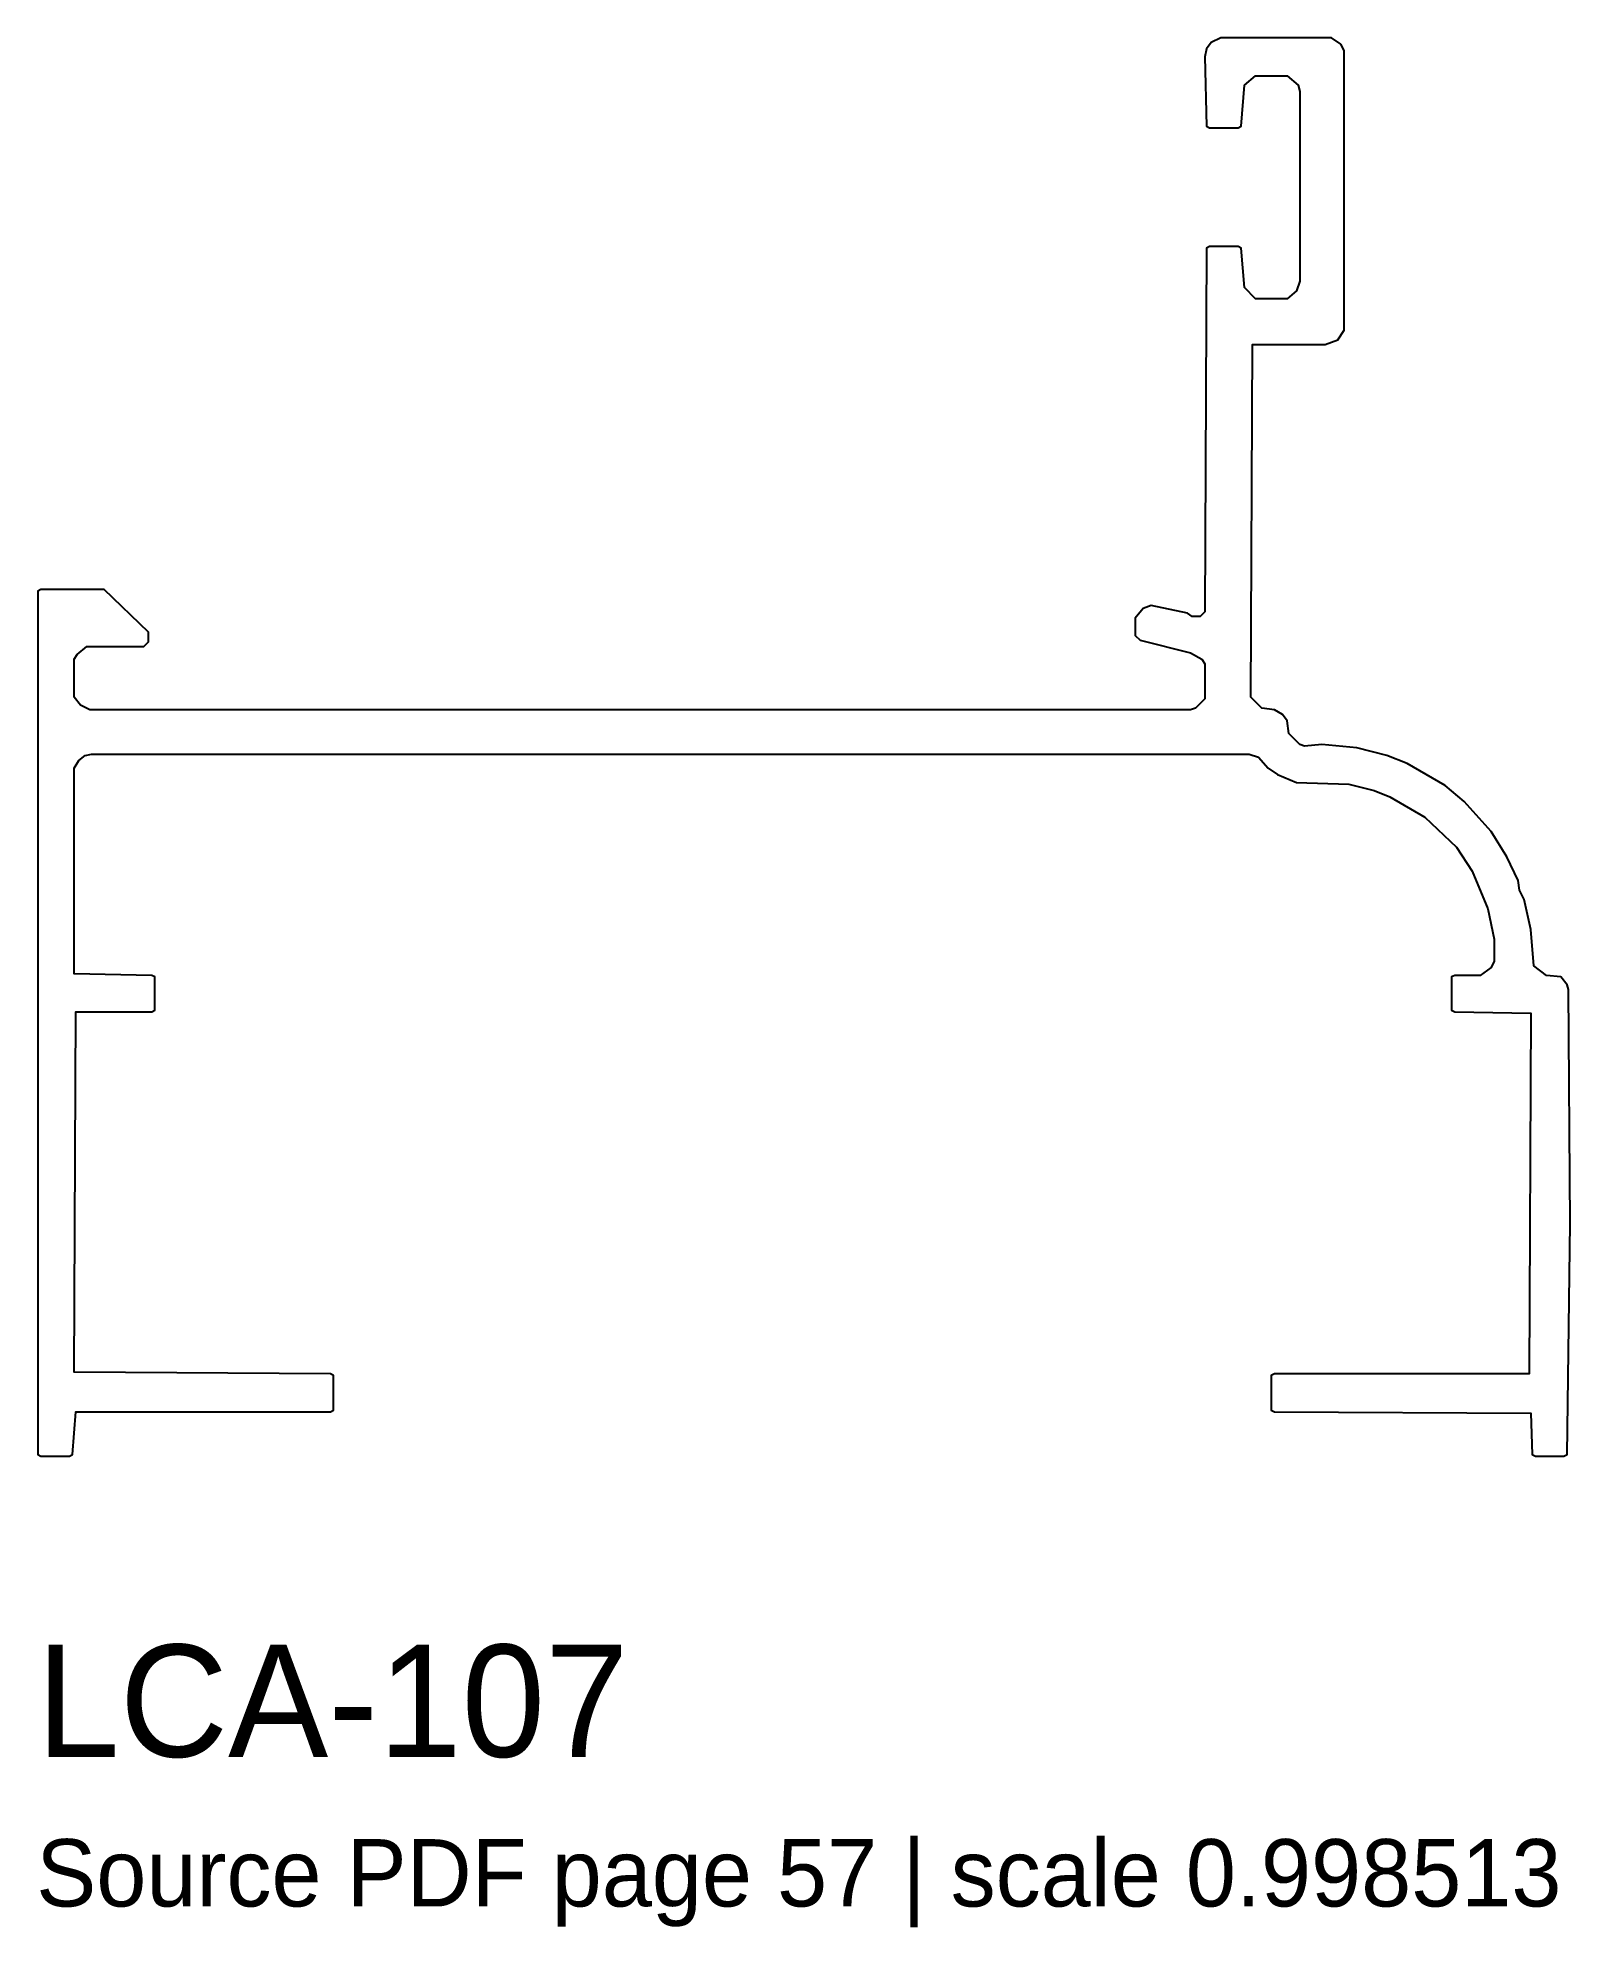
# Model space of a CAD drawing. Header units: millimetres. Extents: x 0 to 41, y -12.6 to 38.
import ezdxf

# ---------------------------------------------------------------- set-up
doc = ezdxf.new("R2010")
doc.units = ezdxf.units.MM
doc.layers.add('INFO', color=7, linetype='Continuous')
doc.layers.add('PROFILE', color=7, linetype='Continuous')

msp = doc.modelspace()

# ---------------------------------------------------------------- linework, layer by layer
at = {"layer": 'PROFILE'}
msp.add_lwpolyline([(34.873, 37.79), (34.619, 37.959), (31.661, 37.959), (31.407, 37.832), (31.28, 37.663), (31.238, 37.452), (31.28, 35.592), (31.365, 35.549), (32.125, 35.549), (32.21, 35.592), (32.295, 36.691), (32.59, 36.944), (33.436, 36.944), (33.732, 36.691), (33.774, 36.522), (33.774, 31.449), (33.689, 31.196), (33.436, 30.984), (32.59, 30.984), (32.295, 31.28), (32.21, 32.337), (32.125, 32.379), (31.365, 32.379), (31.28, 32.337), (31.238, 22.615), (31.111, 22.488), (30.9, 22.488), (30.773, 22.572), (29.801, 22.784), (29.589, 22.699), (29.378, 22.446), (29.378, 21.981), (29.505, 21.854), (30.857, 21.516), (31.153, 21.347), (31.238, 21.22), (31.238, 20.29), (30.984, 20.036), (30.857, 19.994), (1.437, 19.994), (1.184, 20.121), (1.014, 20.332), (1.014, 21.347), (1.099, 21.473), (1.353, 21.685), (2.874, 21.685), (3.001, 21.812), (3.001, 22.065), (1.818, 23.206), (0.127, 23.206), (0.042, 23.164), (0.042, 0.085), (0.127, 0.042), (0.888, 0.042), (0.972, 0.085), (1.057, 1.226), (7.862, 1.226), (7.947, 1.268), (7.947, 2.198), (7.862, 2.24), (1.014, 2.283), (1.057, 11.92), (3.086, 11.92), (3.17, 11.963), (3.17, 12.85), (3.086, 12.892), (1.014, 12.935), (1.014, 18.43), (1.141, 18.641), (1.31, 18.768), (1.479, 18.81), (32.421, 18.81), (32.675, 18.726), (32.929, 18.43), (33.182, 18.261), (33.689, 18.049), (35.084, 18.007), (35.761, 17.838), (36.183, 17.669), (37.113, 17.12), (37.959, 16.316), (38.382, 15.682), (38.804, 14.668), (38.973, 13.865), (38.973, 13.273), (38.889, 13.104), (38.593, 12.892), (37.917, 12.892), (37.832, 12.85), (37.832, 11.963), (37.917, 11.92), (39.946, 11.878), (39.903, 2.24), (33.098, 2.24), (33.013, 2.198), (33.013, 1.268), (33.098, 1.226), (39.946, 1.184), (39.988, 0.085), (40.072, 0.042), (40.833, 0.042), (40.918, 0.085), (41.002, 6.256), (40.96, 12.512), (40.918, 12.639), (40.749, 12.85), (40.368, 12.892), (40.03, 13.146), (39.946, 14.118), (39.776, 14.921), (39.65, 15.175), (39.607, 15.429), (39.311, 16.063), (38.889, 16.739), (38.17, 17.542), (37.663, 17.965), (36.648, 18.557), (36.099, 18.768), (35.296, 18.979), (34.366, 19.064), (33.901, 19.022), (33.774, 19.064), (33.478, 19.36), (33.436, 19.698), (33.309, 19.867), (33.098, 19.994), (32.76, 20.036), (32.464, 20.332), (32.506, 29.758), (34.45, 29.758), (34.789, 29.885), (34.958, 30.139), (34.958, 37.621)], close=True, dxfattribs=at)

# ---------------------------------------------------------------- texts
at = {"layer": 'INFO'}
for s, height, p in [('LCA-107', 3, (0, -8)), ('Source PDF page 57 | scale 0.998513', 1.8, (0, -12))]:
    msp.add_text(s, height=height, dxfattribs=at).set_placement(p)

doc.saveas('drawing.dxf')
